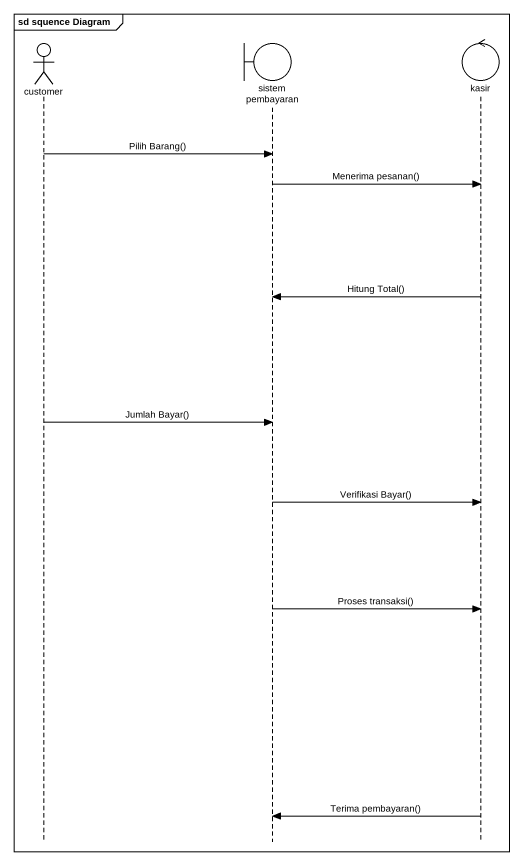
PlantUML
@startuml
mainframe sd squence Diagram
hide footbox
actor customer
boundary "sistem pembayaran" as sistem_pembayaran
control kasir

customer -> sistem_pembayaran : Pilih Barang()
sistem_pembayaran -> kasir : Menerima pesanan()
kasir -> sistem_pembayaran : Hitung Total()
customer -> sistem_pembayaran : Jumlah Bayar()
sistem_pembayaran -> kasir : Verifikasi Bayar()
sistem_pembayaran -> kasir : Proses transaksi()
kasir -> sistem_pembayaran : Terima pembayaran()
@enduml
